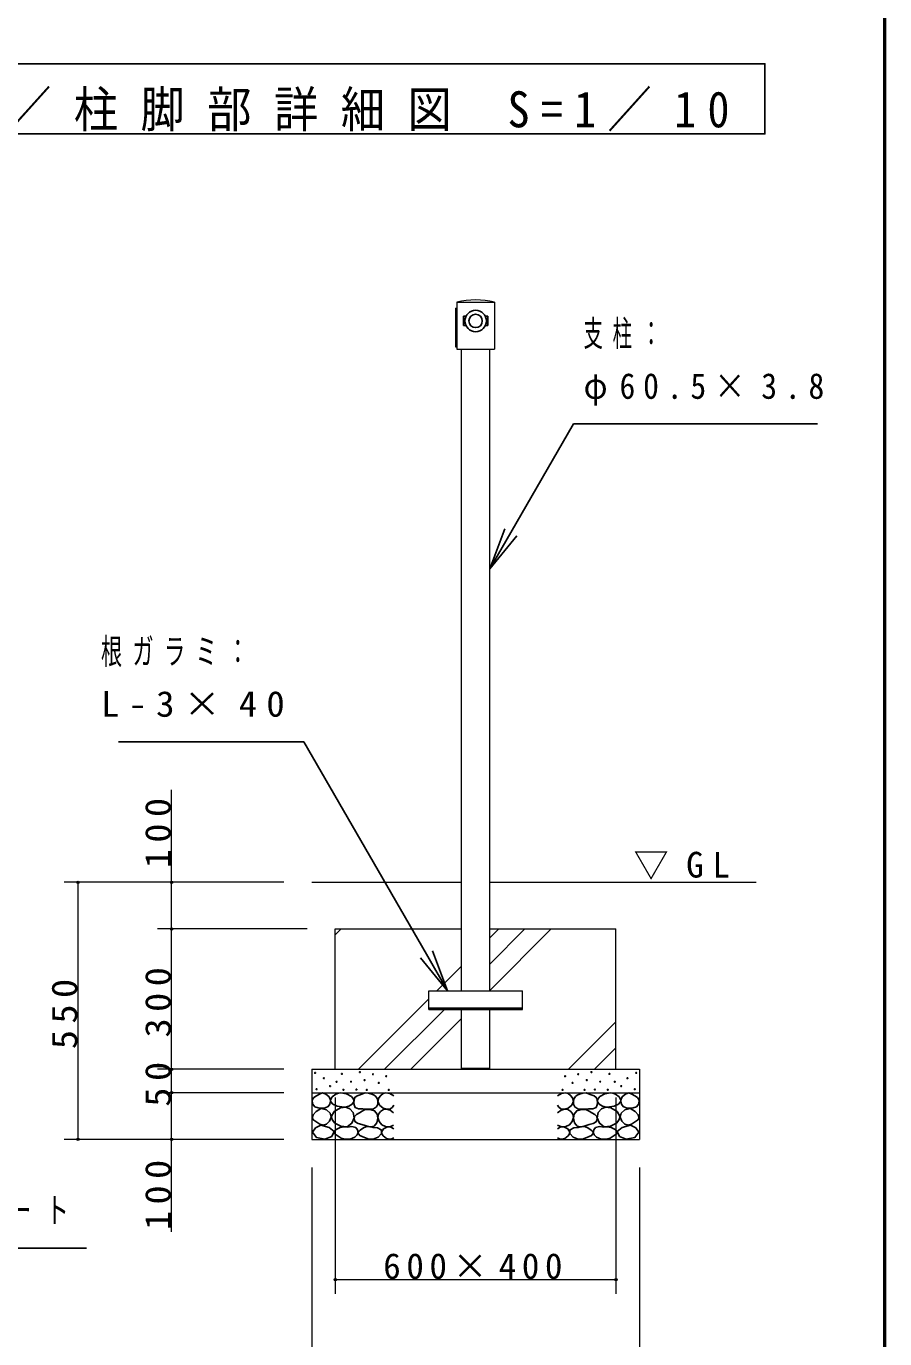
# Model space of a CAD drawing. Units: millimetres at full size, with parts at other scales. Extents: x -11724 to 41, y -1858 to 8010.
# Drawn here: x -1835 to 0, y 1554 to 4360 of the extents above; entities that cross this region are included whole.
import ezdxf

# ---------------------------------------------------------------- set-up
doc = ezdxf.new("R2010")
doc.units = ezdxf.units.MM
for name, color, linetype, lineweight in [('A3図枠', 7, 'Continuous', 25), ('線', 7, 'Continuous', 13), ('補助', 2, 'Continuous', 25)]:
    doc.layers.add(name, color=color, linetype=linetype, lineweight=lineweight)
doc.styles.add('ＭＳ ゴシック', font='')
doc.styles.get('ＭＳ ゴシック').set_extended_font_data('MS Gothic')

# ---------------------------------------------------------------- blocks, each defined once
blk = doc.blocks.new('dimension_origin')
at = {"color": 0, "linetype": 'Continuous', "lineweight": -2}
blk.add_circle((0, 0), 1.25, dxfattribs=at)

msp = doc.modelspace()

# ---------------------------------------------------------------- linework, layer by layer
at = {"layer": 'A3図枠', "lineweight": 50}
msp.add_line((0, 0), (0, 8010), dxfattribs=at)
at = {"layer": '線'}
for p, q in [((-914.566, 3769.976), (-914.566, 3770.499)), ((-914.566, 3769.976), (-914.566, 3670)), ((-914.566, 3769.976), (-834.566, 3769.976)), ((-834.566, 3769.976), (-834.566, 3770.499)), ((-834.566, 3769.976), (-834.566, 3670)), ((-917.566, 3757), (-914.566, 3757)), ((-917.566, 3757), (-917.566, 3675)), ((-917.566, 3675), (-914.566, 3675)), ((-914.566, 3670), (-834.566, 3670)), ((-904.816, 2298), (-904.816, 3670)), ((-844.316, 2298), (-844.316, 3670)), ((-1224.566, 2530), (-904.816, 2530)), ((-844.316, 2530), (-274.566, 2530)), ((-1174.566, 2430), (-904.816, 2430)), ((-1174.566, 2130), (-1174.566, 2430)), ((-844.316, 2430), (-574.566, 2430)), ((-574.566, 2130), (-574.566, 2430)), ((-974.566, 2258), (-974.566, 2298)), ((-974.566, 2298), (-774.566, 2298)), ((-774.566, 2258), (-774.566, 2298)), ((-974.566, 2258), (-774.566, 2258)), ((-904.816, 2130), (-904.816, 2258)), ((-904.816, 2130), (-904.816, 2258)), ((-844.316, 2130), (-844.316, 2258)), ((-844.316, 2130), (-844.316, 2258)), ((-1224.566, 2130), (-1224.566, 1980)), ((-1224.566, 2130), (-524.566, 2130)), ((-904.816, 2130), (-844.316, 2130)), ((-524.566, 2130), (-524.566, 1980)), ((-1224.566, 2080), (-524.566, 2080)), ((-1224.566, 1980), (-524.566, 1980))]:
    msp.add_line(p, q, dxfattribs=at)
at = {"layer": '線', "color": 2, "lineweight": 25}
for p, q in [((-900.566, 3720), (-900.566, 3740)), ((-900.566, 3740), (-895.279, 3740)), ((-853.854, 3740), (-848.566, 3740)), ((-848.566, 3720), (-848.566, 3740)), ((-900.566, 3720), (-895.279, 3720)), ((-853.854, 3720), (-848.566, 3720)), ((-974.566, 2261), (-774.566, 2261)), ((-904.816, 2132), (-844.316, 2132))]:
    msp.add_line(p, q, dxfattribs=at)
for radius in [23, 14.25]:
    msp.add_circle((-874.566, 3730), radius, dxfattribs=at)
at = {"layer": '線'}
msp.add_arc((-874.566, 3595), 180, 77.16041, 102.83959, dxfattribs=at)
at = {"layer": '補助'}
for p, q in [((-799.316, 3277.942), (-665.482, 3509.75)), ((-665.482, 3509.75), (-635.482, 3509.75)), ((-635.482, 3509.75), (-143.618, 3509.75)), ((-812.307, 3285.442), (-844.316, 3200)), ((-844.316, 3200), (-799.316, 3277.942)), ((-786.326, 3270.442), (-844.316, 3200)), ((-1271.717, 2830), (-1638.301, 2830)), ((-1241.717, 2830), (-1271.717, 2830)), ((-979.566, 2375.942), (-1241.717, 2830)), ((-992.557, 2368.442), (-934.566, 2298)), ((-934.566, 2298), (-979.566, 2375.942)), ((-966.576, 2383.442), (-934.566, 2298)), ((-2344.566, 1747.474), (-1706.823, 1747.474))]:
    msp.add_line(p, q, dxfattribs=at)
at = {"layer": '補助', "lineweight": 13}
for p, q in [((-1524.566, 2430), (-1524.566, 2727.571)), ((-1284.566, 2530), (-1754.566, 2530)), ((-1724.566, 1980), (-1724.566, 2530)), ((-1284.566, 2530), (-1554.566, 2530)), ((-1234.566, 2430), (-1554.566, 2430)), ((-1234.566, 2430), (-1554.566, 2430)), ((-1524.566, 2130), (-1524.566, 2430)), ((-1174.566, 2417.536), (-1162.102, 2430)), ((-844.316, 2298.773), (-713.09, 2430)), ((-844.316, 2354.9), (-769.216, 2430)), ((-844.316, 2411.026), (-825.343, 2430)), ((-957.343, 2298), (-904.816, 2350.526)), ((-1125.343, 2130), (-974.566, 2280.776)), ((-1069.216, 2130), (-941.216, 2258)), ((-1013.09, 2130), (-904.816, 2238.273)), ((-676.33, 2130), (-574.566, 2231.764)), ((-620.203, 2130), (-574.566, 2175.637)), ((-1524.566, 2077), (-1524.566, 2133)), ((-1284.566, 2130), (-1554.566, 2130)), ((-1284.566, 2130), (-1554.566, 2130)), ((-1284.566, 2080), (-1554.566, 2080)), ((-1284.566, 2080), (-1554.566, 2080)), ((-1524.566, 1782.429), (-1524.566, 2080)), ((-1174.566, 2070), (-1174.566, 1650)), ((-574.566, 2070), (-574.566, 1650)), ((-1284.566, 1980), (-1754.566, 1980)), ((-1284.566, 1980), (-1554.566, 1980)), ((-1224.566, 1920), (-1224.566, 1450)), ((-524.566, 1920), (-524.566, 1450)), ((-574.566, 1680), (-1174.566, 1680))]:
    msp.add_line(p, q, dxfattribs=at)
at = {"layer": '補助'}
for points in [[(-2356.193, 4280), (-2356.193, 4130), (-256.193, 4130), (-256.193, 4280)], [(-1202.118, 2079.402), (-1208.58, 2076.862), (-1214.792, 2073.382), (-1220.65, 2069.344), (-1224.297, 2063.877), (-1223.285, 2056.294), (-1218.277, 2049.935), (-1211.411, 2047.345), (-1203.702, 2047.084), (-1196.09, 2047.688), (-1189.761, 2050.252), (-1186.008, 2055.538), (-1184.691, 2061.976), (-1185.539, 2067.181), (-1188.493, 2072.115), (-1194.653, 2076.942)], [(-1162.694, 2079.493), (-1167.598, 2078.876), (-1173.235, 2076.79), (-1181.206, 2071.002), (-1184.858, 2064.086), (-1183.983, 2060.124), (-1180.263, 2055.707), (-1170.772, 2050.934), (-1160.802, 2049.49), (-1153.451, 2049.318), (-1145.935, 2050.842), (-1138.337, 2055.456), (-1134.583, 2061.653), (-1135.553, 2066.306), (-1140.259, 2071.654), (-1150.927, 2077.861)], [(-1110.874, 2079.699), (-1116.135, 2077.47), (-1121.614, 2075.224), (-1127.769, 2072.997), (-1132.533, 2069.854), (-1134.431, 2065.463), (-1134.86, 2059.83), (-1134.565, 2053.701), (-1132.175, 2048.553), (-1124.81, 2045.683), (-1115.707, 2045.331), (-1108.424, 2044.746), (-1101.208, 2044.436), (-1093.1, 2045.815), (-1086.709, 2049.627), (-1084.01, 2055.292), (-1083.666, 2061.799), (-1085.255, 2067.512), (-1088.32, 2072.002), (-1091.722, 2074.489), (-1096.375, 2076.477), (-1103.552, 2078.656)], [(-638.259, 2079.699), (-632.998, 2077.47), (-627.519, 2075.224), (-621.364, 2072.997), (-616.6, 2069.854), (-614.702, 2065.463), (-614.272, 2059.83), (-614.568, 2053.701), (-616.958, 2048.553), (-624.323, 2045.683), (-633.426, 2045.331), (-640.709, 2044.746), (-647.925, 2044.436), (-656.033, 2045.815), (-662.424, 2049.627), (-665.123, 2055.292), (-665.467, 2061.799), (-663.878, 2067.512), (-660.813, 2072.002), (-657.41, 2074.489), (-652.758, 2076.477), (-645.581, 2078.656)], [(-586.439, 2079.493), (-581.534, 2078.876), (-575.898, 2076.79), (-567.926, 2071.002), (-564.275, 2064.086), (-565.15, 2060.124), (-568.87, 2055.707), (-578.361, 2050.934), (-588.331, 2049.49), (-595.681, 2049.318), (-603.197, 2050.842), (-610.796, 2055.456), (-614.55, 2061.653), (-613.58, 2066.306), (-608.873, 2071.654), (-598.205, 2077.861)], [(-547.015, 2079.402), (-540.553, 2076.862), (-534.341, 2073.382), (-528.483, 2069.344), (-524.836, 2063.877), (-525.848, 2056.294), (-530.856, 2049.935), (-537.721, 2047.345), (-545.431, 2047.084), (-553.043, 2047.688), (-559.372, 2050.252), (-563.124, 2055.538), (-564.442, 2061.976), (-563.593, 2067.181), (-560.64, 2072.115), (-554.48, 2076.942)], [(-1175.398, 2015.163), (-1162.808, 2008.307), (-1149.449, 2007.324), (-1139.166, 2014.778), (-1134.313, 2026.515), (-1136.593, 2037.293), (-1143.503, 2045.436), (-1152.328, 2048.869), (-1163.505, 2047.598), (-1177.259, 2039.543), (-1183.236, 2028.678), (-1180.601, 2021.484)], [(-573.735, 2015.163), (-586.324, 2008.307), (-599.683, 2007.324), (-609.967, 2014.778), (-614.82, 2026.515), (-612.539, 2037.293), (-605.63, 2045.436), (-596.805, 2048.869), (-585.628, 2047.598), (-571.874, 2039.543), (-565.897, 2028.678), (-568.532, 2021.484)], [(-1204.653, 2046.45), (-1209.982, 2043.657), (-1215.425, 2039.479), (-1221.874, 2032.659), (-1224.297, 2025.855), (-1220.67, 2021.027), (-1214.158, 2016.666), (-1207.52, 2012.379), (-1200.85, 2010.329), (-1193.206, 2012.776), (-1186.909, 2019.201), (-1183.803, 2027.478), (-1185.325, 2035.994), (-1193.483, 2043.245)], [(-1111.878, 2043.084), (-1117.372, 2040.291), (-1122.96, 2037.138), (-1129.155, 2033.53), (-1133.502, 2028.759), (-1134.492, 2023.231), (-1132.421, 2017.677), (-1125.703, 2013.918), (-1117.555, 2012.271), (-1111.137, 2010.108), (-1104.851, 2007.946), (-1098.48, 2006.919), (-1091.877, 2008.487), (-1085.699, 2015.719), (-1083.768, 2025.786), (-1085.476, 2034.29), (-1090.795, 2040.922), (-1100.867, 2044.208)], [(-637.254, 2043.084), (-631.761, 2040.291), (-626.172, 2037.138), (-619.978, 2033.53), (-615.631, 2028.759), (-614.641, 2023.231), (-616.712, 2017.677), (-623.43, 2013.918), (-631.578, 2012.271), (-637.996, 2010.108), (-644.282, 2007.946), (-650.653, 2006.919), (-657.256, 2008.487), (-663.434, 2015.719), (-665.365, 2025.786), (-663.657, 2034.29), (-658.337, 2040.922), (-648.266, 2044.208)], [(-544.48, 2046.45), (-539.151, 2043.657), (-533.707, 2039.479), (-527.259, 2032.659), (-524.836, 2025.855), (-528.463, 2021.027), (-534.975, 2016.666), (-541.612, 2012.379), (-548.282, 2010.329), (-555.927, 2012.776), (-562.224, 2019.201), (-565.33, 2027.478), (-563.808, 2035.994), (-555.65, 2043.245)], [(-1205.471, 2010.517), (-1216.791, 2004.498), (-1223.602, 1995.683), (-1215.116, 1984.413), (-1196.681, 1980.299), (-1182.327, 1986.41), (-1176.902, 1996.782), (-1187.683, 2005.89)], [(-1148.368, 2006.373), (-1155.903, 2006.999), (-1164.045, 2005.562), (-1172.973, 2001.504), (-1177.29, 1996.102), (-1174.603, 1991.419), (-1168.64, 1986.912), (-1162.161, 1983.069), (-1154.855, 1980.695), (-1143.007, 1980.928), (-1132.691, 1985.02), (-1127.988, 1989.827), (-1125.934, 1995.561), (-1126.993, 2000.709), (-1131.069, 2005.292), (-1139.467, 2007.832)], [(-1106.062, 2008.205), (-1114.53, 2004.61), (-1121.468, 1999.826), (-1124.492, 1997.311), (-1126.334, 1993.88), (-1122.368, 1988.391), (-1112.549, 1984.149), (-1102.81, 1980.924), (-1093.628, 1980.365), (-1082.786, 1984.869), (-1076.059, 1992.528), (-1075.251, 1996.519), (-1076.599, 2000.908), (-1084.241, 2004.685), (-1093.898, 2005.502), (-1100.128, 2006.747)], [(-643.071, 2008.205), (-634.603, 2004.61), (-627.664, 1999.826), (-624.64, 1997.311), (-622.799, 1993.88), (-626.764, 1988.391), (-636.584, 1984.149), (-646.323, 1980.924), (-655.505, 1980.365), (-666.347, 1984.869), (-673.074, 1992.528), (-673.882, 1996.519), (-672.533, 2000.908), (-664.892, 2004.685), (-655.234, 2005.502), (-649.005, 2006.747)], [(-600.765, 2006.373), (-593.23, 2006.999), (-585.088, 2005.562), (-576.16, 2001.504), (-571.843, 1996.102), (-574.53, 1991.419), (-580.493, 1986.912), (-586.971, 1983.069), (-594.278, 1980.695), (-606.126, 1980.928), (-616.442, 1985.02), (-621.145, 1989.827), (-623.199, 1995.561), (-622.14, 2000.709), (-618.064, 2005.292), (-609.665, 2007.832)], [(-543.661, 2010.517), (-532.341, 2004.498), (-525.53, 1995.683), (-534.017, 1984.413), (-552.452, 1980.299), (-566.806, 1986.41), (-572.231, 1996.782), (-561.449, 2005.89)]]:
    msp.add_lwpolyline(points, close=True, dxfattribs=at)
for points in [[(-1049.566, 2073.299), (-1057.993, 2078.154), (-1066.676, 2079.636), (-1072.296, 2077.948), (-1077.449, 2074.249), (-1081.921, 2068.941), (-1083.786, 2062.209), (-1080.118, 2053.439), (-1072.063, 2047), (-1063.763, 2044.621), (-1056.537, 2045.733), (-1052.487, 2049.109), (-1049.566, 2053.654)], [(-699.566, 2073.299), (-691.14, 2078.154), (-682.457, 2079.636), (-676.837, 2077.948), (-671.684, 2074.249), (-667.212, 2068.941), (-665.347, 2062.209), (-669.015, 2053.439), (-677.07, 2047), (-685.369, 2044.621), (-692.596, 2045.733), (-696.646, 2049.109), (-699.566, 2053.654)], [(-1049.883, 2037.178), (-1057.024, 2042.64), (-1065.092, 2045.099), (-1071.797, 2043.875), (-1077.766, 2040.03), (-1082.158, 2034.248), (-1083.786, 2027.039), (-1081.122, 2018.431), (-1074.914, 2011.513), (-1067.275, 2007.642), (-1059.706, 2006.761), (-1054.552, 2008.2), (-1049.883, 2010.88)], [(-699.25, 2037.178), (-692.109, 2042.64), (-684.041, 2045.099), (-677.335, 2043.875), (-671.367, 2040.03), (-666.974, 2034.248), (-665.347, 2027.039), (-668.011, 2018.431), (-674.218, 2011.513), (-681.858, 2007.642), (-689.427, 2006.761), (-694.581, 2008.2), (-699.25, 2010.88)], [(-1049.566, 2002.642), (-1055.585, 2005.96), (-1062.874, 2006.761), (-1071.59, 2002.427), (-1075.865, 1995.671), (-1075.253, 1992.001), (-1072.38, 1987.75), (-1065.217, 1982.278), (-1057.804, 1980.462), (-1053.508, 1981.514), (-1049.566, 1983.631)], [(-699.566, 2002.642), (-693.548, 2005.96), (-686.259, 2006.761), (-677.542, 2002.427), (-673.268, 1995.671), (-673.88, 1992.001), (-676.753, 1987.75), (-683.916, 1982.278), (-691.328, 1980.462), (-695.624, 1981.514), (-699.566, 1983.631)]]:
    msp.add_lwpolyline(points, dxfattribs=at)
for centre in [(-1217.96, 2122.177), (-1198.949, 2110.77), (-1160.611, 2119.959), (-1122.15, 2124.091), (-1112.149, 2107.063), (-1094.039, 2119.496), (-1065.658, 2115.172), (-683.475, 2115.172), (-655.094, 2119.496), (-636.984, 2107.063), (-626.983, 2124.091), (-588.522, 2119.959), (-550.183, 2110.77), (-531.173, 2122.177), (-1214.792, 2087.323), (-1185.958, 2093.977), (-1172.017, 2103.483), (-1157.125, 2086.373), (-1141.07, 2103.549), (-1129.448, 2086.521), (-1107.283, 2085.98), (-1081.876, 2100.846), (-1060.252, 2085.98), (-688.881, 2085.98), (-667.257, 2100.846), (-641.849, 2085.98), (-619.685, 2086.521), (-608.063, 2103.549), (-592.007, 2086.373), (-577.116, 2103.483), (-563.174, 2093.977), (-534.341, 2087.323)]:
    msp.add_circle(centre, 1, dxfattribs=at)

# ---------------------------------------------------------------- block references
at = {"layer": '補助', "lineweight": 13, "xscale": 2, "yscale": 2}
for p, rotation in [((-1724.566, 2530), 270), ((-1524.566, 2530), 270), ((-1524.566, 2430), 90), ((-1524.566, 2430), 270), ((-1524.566, 2130), 90), ((-1524.566, 2130), 90), ((-1524.566, 2080), 270), ((-1524.566, 2080), 270), ((-1724.566, 1980), 90), ((-1524.566, 1980), 90), ((-574.566, 1680), 180)]:
    msp.add_blockref('dimension_origin', p, dxfattribs=dict(at, rotation=rotation))
msp.add_blockref('dimension_origin', (-1174.566, 1680), dxfattribs=at)

# ---------------------------------------------------------------- texts
at = {"layer": '補助', "style": 'ＭＳ ゴシック'}
for s, insert, char_height, attachment_point in [('\\T1.51;\\W0.9;鋳物部／柱脚部詳細図\\~S=1／10', (-1306.193, 4135), 76.98, 8), ('\\T1.5;\\W0.55;支柱：', (-643.732, 3731), 54.99, 1), ('\\T1.5;\\W0.9;φ60.5×3.8', (-643.732, 3618.5), 54.99, 1), ('\\T1.5;\\W0.6;根ガラミ：', (-1675.538, 3051.25), 54.99, 1), ('\\T1.5;\\W1.05;L-3×40', (-1675.538, 2938.75), 54.99, 1), ('\\T1.5;▽GL', (-537.066, 2535), 54.99, 7), ('\\T1.64;\\W0.65;均しコンクリート', (-2352.816, 1856.224), 54.99, 1), ('\\T1.32;600×400', (-874.566, 1681), 54.99, 8)]:
    msp.add_mtext(s, dxfattribs=dict(at, insert=insert, char_height=char_height, attachment_point=attachment_point))
at = {"layer": '補助', "char_height": 54.99, "attachment_point": 8, "rotation": 90, "style": 'ＭＳ ゴシック'}
for s, insert in [('\\T1.33;\\W1.1;100', (-1525.566, 2641.857)), ('\\T1.33;\\W1.1;300', (-1525.566, 2280)), ('\\T1.33;\\W1.1;550', (-1725.566, 2255)), ('\\T1.34;\\W1.1;50', (-1525.566, 2105)), ('\\T1.33;\\W1.1;100', (-1525.566, 1868.143))]:
    msp.add_mtext(s, dxfattribs=dict(at, insert=insert))

doc.saveas('drawing.dxf')
